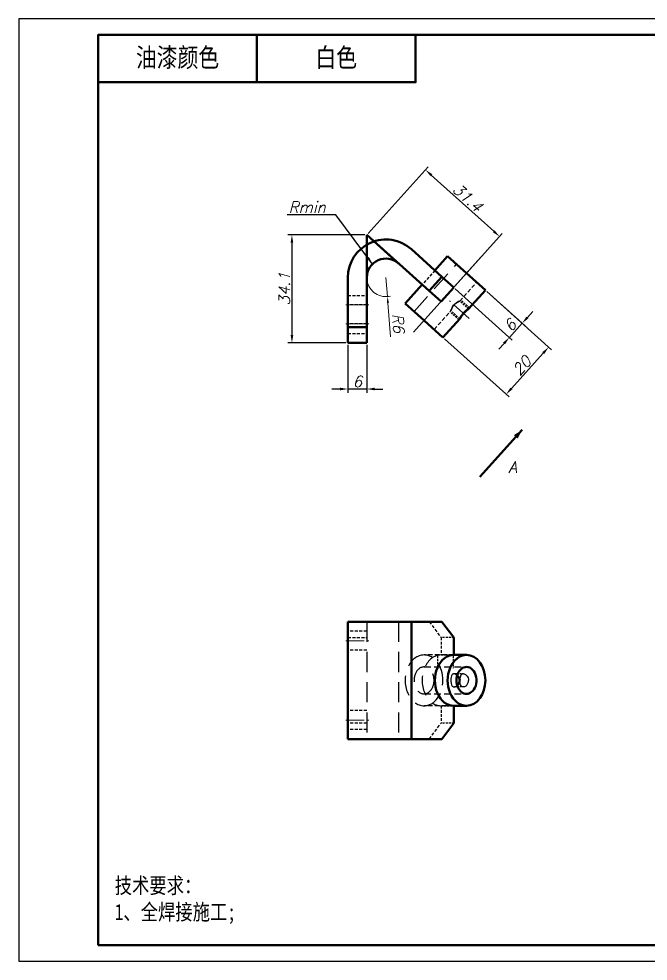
# Model space of a CAD drawing. Header units: inches. Extents: x 17901 to 26602, y 9673 to 14036.
# Drawn here: x 21224.4 to 21422.7, y 13161.6 to 13458.6 of the extents above; entities that cross this region are included whole.
import ezdxf

# ---------------------------------------------------------------- set-up
doc = ezdxf.new("R2010")
doc.units = ezdxf.units.IN
doc.header["$MEASUREMENT"] = 0
doc.linetypes.add('CENTER', pattern=[50.8, 31.75, -6.35, 6.35, -6.35])
doc.linetypes.add('DASHED2', pattern=[9.525, 6.35, -3.175])
doc.layers.add('Dim', color=3, linetype='Continuous')
for name, color, linetype, lineweight in [('中心线', 1, 'CENTER', 15), ('图框_内框线', 5, 'Continuous', 50), ('标注线', 3, 'Continuous', 25), ('粗实线', 7, 'Continuous', 50), ('虚线', 2, 'DASHED2', 25)]:
    doc.layers.add(name, color=color, linetype=linetype, lineweight=lineweight)
doc.styles.add('DIM_FONT', font='romans.shx', dxfattribs={"oblique": 15})
doc.styles.add('仿宋体', font='FSGB2312.ttf', dxfattribs={"width": 0.8, "height": 3.5})
doc.styles.add('宋体', font='', dxfattribs={"width": 0.8, "height": 5})
doc.styles.get('宋体').set_extended_font_data('SimSun')
doc.dimstyles.new('SCALE 1-1', dxfattribs={"dimtxt": 3.5, "dimasz": 2, "dimexe": 1, "dimexo": 1, "dimgap": 1, "dimtad": 1, "dimdsep": 46, "dimtxsty": 'DIM_FONT', "dimcen": 0, "dimclrd": 3, "dimclre": 3, "dimclrt": 3, "dimazin": 2, "dimtfac": 1, "dimtmove": 0, "dimatfit": 3, "dimfxl": 1, "dimtolj": 1, "dimlwd": 20, "dimlwe": 20, "dimarcsym": 0})
doc.dimstyles.new('幅面 1：1$0', dxfattribs={"dimtxt": 3.5, "dimasz": 2.5, "dimexe": 1.25, "dimexo": 0.625, "dimtad": 1, "dimdsep": 46, "dimtxsty": 'DIM_FONT', "dimcen": 2.5, "dimclrd": 256, "dimclre": 256, "dimclrt": 256, "dimadec": 0, "dimazin": 0, "dimtm": 1e-09, "dimtfac": 0.5, "dimtmove": 0, "dimatfit": 3, "dimfxl": 1, "dimlwd": -1, "dimarcsym": 0})
doc.dimstyles.new('幅面 1：1$7', dxfattribs={"dimtxt": 3.5, "dimasz": 2.5, "dimexe": 1.25, "dimexo": 0.625, "dimtad": 1, "dimdsep": 46, "dimtxsty": 'DIM_FONT', "dimcen": 2.5, "dimclrd": 256, "dimclrt": 256, "dimadec": 0, "dimazin": 0, "dimtfac": 1, "dimtmove": 0, "dimatfit": 3, "dimfxl": 1, "dimlwd": -1, "dimarcsym": 0})

# ---------------------------------------------------------------- blocks, each defined once
blk = doc.blocks.new('*D40')
at = {"layer": 'Defpoints', "color": 0, "transparency": 16777216}
for p in [(21328.06, 13356.48), (21334.06, 13356.48), (21328.06, 13341.98)]:
    blk.add_point(p, dxfattribs=at)
at = {"layer": '标注线', "lineweight": -2, "transparency": 16777216}
for p, q in [((21328.06, 13355.86), (21328.06, 13340.73)), ((21334.06, 13355.86), (21334.06, 13340.73))]:
    blk.add_line(p, q, dxfattribs=at)
at = {"layer": '标注线', "transparency": 16777216}
for p, q in [((21325.56, 13341.98), (21323.06, 13341.98)), ((21334.06, 13341.98), (21328.06, 13341.98)), ((21336.56, 13341.98), (21339.06, 13341.98))]:
    blk.add_line(p, q, dxfattribs=at)
for points in [[(21325.56, 13342.4), (21325.56, 13341.56), (21328.06, 13341.98)], [(21336.56, 13342.4), (21336.56, 13341.56), (21334.06, 13341.98)]]:
    blk.add_solid(points, dxfattribs=at)
at = {"layer": '标注线', "transparency": 16777216, "insert": (21331.06, 13344.35), "char_height": 3.5, "attachment_point": 5, "style": 'DIM_FONT'}
blk.add_mtext('6', dxfattribs=at)
blk = doc.blocks.new('*D41')
at = {"layer": 'Defpoints', "color": 0, "transparency": 16777216}
for p in [(21334.06, 13390.57), (21310.45, 13356.48), (21328.06, 13356.48)]:
    blk.add_point(p, dxfattribs=at)
at = {"layer": '标注线', "lineweight": -2, "transparency": 16777216}
for p, q in [((21333.43, 13390.57), (21309.2, 13390.57)), ((21327.43, 13356.48), (21309.2, 13356.48))]:
    blk.add_line(p, q, dxfattribs=at)
at = {"layer": '标注线', "transparency": 16777216}
blk.add_line((21310.45, 13388.07), (21310.45, 13358.98), dxfattribs=at)
for points in [[(21310.03, 13388.07), (21310.87, 13388.07), (21310.45, 13390.57)], [(21310.03, 13358.98), (21310.87, 13358.98), (21310.45, 13356.48)]]:
    blk.add_solid(points, dxfattribs=at)
at = {"layer": '标注线', "transparency": 16777216, "insert": (21308.07, 13373.53), "char_height": 3.5, "attachment_point": 5, "rotation": 90, "style": 'DIM_FONT'}
blk.add_mtext('34.1', dxfattribs=at)
blk = doc.blocks.new('*D42')
at = {"layer": 'Defpoints', "color": 0, "transparency": 16777216}
for p in [(21334.06, 13390.57), (21375.88, 13390.03), (21361.44, 13374)]:
    blk.add_point(p, dxfattribs=at)
at = {"layer": '标注线', "lineweight": -2, "transparency": 16777216}
for p, q in [((21334.48, 13391.04), (21353.35, 13412)), ((21361.86, 13374.46), (21376.71, 13390.96))]:
    blk.add_line(p, q, dxfattribs=at)
at = {"layer": '标注线', "transparency": 16777216}
blk.add_line((21354.37, 13409.4), (21374.02, 13391.7), dxfattribs=at)
for points in [[(21354.65, 13409.7), (21354.09, 13409.09), (21352.51, 13411.07)], [(21374.3, 13392.01), (21373.74, 13391.39), (21375.88, 13390.03)]]:
    blk.add_solid(points, dxfattribs=at)
at = {"layer": '标注线', "transparency": 16777216, "insert": (21365.78, 13402.31), "char_height": 3.5, "attachment_point": 5, "rotation": 317.998, "style": 'DIM_FONT'}
blk.add_mtext('31.4', dxfattribs=at)
blk = doc.blocks.new('*D43')
at = {"layer": 'Defpoints', "color": 0, "transparency": 16777216}
for p in [(21371.4, 13373.1), (21358.02, 13358.24), (21391.32, 13355.16)]:
    blk.add_point(p, dxfattribs=at)
at = {"layer": '标注线', "lineweight": -2, "transparency": 16777216}
for p, q in [((21371.86, 13372.68), (21392.25, 13354.33)), ((21358.48, 13357.82), (21378.87, 13339.47))]:
    blk.add_line(p, q, dxfattribs=at)
at = {"layer": '标注线', "transparency": 16777216}
blk.add_line((21379.61, 13342.16), (21389.65, 13353.31), dxfattribs=at)
for points in [[(21389.34, 13353.59), (21389.96, 13353.03), (21391.32, 13355.16)], [(21379.3, 13342.44), (21379.92, 13341.88), (21377.94, 13340.3)]]:
    blk.add_solid(points, dxfattribs=at)
at = {"layer": '标注线', "transparency": 16777216, "insert": (21382.86, 13349.32), "char_height": 3.5, "attachment_point": 5, "rotation": 47.998, "style": 'DIM_FONT'}
blk.add_mtext('20', dxfattribs=at)
blk = doc.blocks.new('*D44')
at = {"layer": 'Defpoints', "color": 0, "transparency": 16777216}
for p in [(21361.44, 13374), (21371.4, 13373.1), (21382.97, 13362.68)]:
    blk.add_point(p, dxfattribs=at)
at = {"layer": '标注线', "lineweight": -2, "transparency": 16777216}
for p, q in [((21361.9, 13373.58), (21379.89, 13357.38)), ((21371.86, 13372.68), (21383.9, 13361.84))]:
    blk.add_line(p, q, dxfattribs=at)
at = {"layer": '标注线', "transparency": 16777216}
for p, q in [((21384.65, 13364.54), (21386.32, 13366.4)), ((21378.96, 13358.22), (21382.97, 13362.68)), ((21377.29, 13356.36), (21375.61, 13354.51))]:
    blk.add_line(p, q, dxfattribs=at)
for points in [[(21384.34, 13364.82), (21384.96, 13364.26), (21382.97, 13362.68)], [(21376.98, 13356.64), (21377.6, 13356.08), (21378.96, 13358.22)]]:
    blk.add_solid(points, dxfattribs=at)
at = {"layer": '标注线', "transparency": 16777216, "insert": (21379.2, 13362.04), "char_height": 3.5, "attachment_point": 5, "rotation": 47.998, "style": 'DIM_FONT'}
blk.add_mtext('6', dxfattribs=at)
blk = doc.blocks.new('*D785')
at = {"layer": 'Defpoints', "color": 0, "transparency": 16777216}
for p in [(21340.06, 13377.1), (21340.54, 13371.12)]:
    blk.add_point(p, dxfattribs=at)
at = {"layer": 'Dim', "color": 3, "lineweight": 20, "transparency": 16777216}
for p, q in [((21340.06, 13377.1), (21340.54, 13371.12)), ((21341.55, 13358.38), (21340.69, 13369.12))]:
    blk.add_line(p, q, dxfattribs=at)
blk.add_arc((21340.06, 13377.1), 6, 189.5493, 284.1026, dxfattribs=at)
at = {"layer": 'Dim', "color": 3, "transparency": 16777216}
blk.add_solid([(21341.03, 13369.15), (21340.36, 13369.1), (21340.54, 13371.12)], dxfattribs=at)
at = {"layer": 'Dim', "color": 3, "transparency": 16777216, "insert": (21343.96, 13362.74), "char_height": 3.5, "attachment_point": 5, "rotation": 274.5533, "style": 'DIM_FONT'}
blk.add_mtext('\\A1;R6', dxfattribs=at)

msp = doc.modelspace()

# ---------------------------------------------------------------- linework, layer by layer
at = {"layer": 'Defpoints'}
msp.add_lwpolyline([(21224.411, 13161.647), (21644.411, 13161.647), (21644.411, 13458.647), (21224.411, 13458.647)], close=True, dxfattribs=at)
at = {"layer": '中心线'}
msp.add_line((21369.986, 13383.49), (21347.536, 13358.559), dxfattribs=at)
at = {"layer": '中心线', "ltscale": 0.180078}
for p, q in [((21327.458, 13368.481), (21334.661, 13368.481)), ((21327.458, 13362.481), (21334.661, 13362.481)), ((21327.458, 13262.643), (21334.661, 13262.643)), ((21327.458, 13237.643), (21334.661, 13237.643))]:
    msp.add_line(p, q, dxfattribs=at)
at = {"layer": '中心线', "ltscale": 0.20732}
msp.add_line((21366.294, 13364.244), (21360.13, 13369.792), dxfattribs=at)
at = {"layer": '图框_内框线'}
msp.add_line((21299.411, 13453.647), (21299.411, 13438.647), dxfattribs=at)
for points in [[(21249.411, 13166.647), (21639.411, 13166.647), (21639.411, 13453.647), (21249.411, 13453.647)], [(21249.411, 13453.647), (21349.411, 13453.647), (21349.411, 13438.647), (21249.411, 13438.647)]]:
    msp.add_lwpolyline(points, close=True, dxfattribs=at)
at = {"layer": '标注线', "color": 6}
msp.add_line((21334.06, 13377.098), (21334.06, 13390.575), dxfattribs=at)
at = {"layer": '标注线'}
msp.add_line((21334.06, 13376.374), (21334.06, 13377.098), dxfattribs=at)
at = {"layer": '粗实线', "ltscale": 0.390436}
for p, q in [((21334.06, 13361.481), (21334.06, 13390.576)), ((21328.06, 13377.098), (21328.06, 13361.481))]:
    msp.add_line(p, q, dxfattribs=at)
at = {"layer": '粗实线', "ltscale": 0.324056}
msp.add_line((21353.708, 13372.884), (21334.06, 13390.576), dxfattribs=at)
at = {"layer": '粗实线', "color": 6, "ltscale": 0.324056}
msp.add_line((21344.074, 13381.558), (21334.06, 13390.575), dxfattribs=at)
at = {"layer": '粗实线', "ltscale": 0.324054}
msp.add_line((21348.091, 13386.016), (21357.724, 13377.343), dxfattribs=at)
at = {"layer": '粗实线', "ltscale": 0.150016}
for p, q in [((21359.509, 13383.809), (21355.493, 13379.35)), ((21357.724, 13377.343), (21353.708, 13372.884))]:
    msp.add_line(p, q, dxfattribs=at)
at = {"layer": '粗实线', "ltscale": 0.200003}
for p, q in [((21359.509, 13383.809), (21365.454, 13378.456)), ((21365.454, 13378.456), (21371.4, 13373.103)), ((21346.126, 13368.946), (21352.072, 13363.593)), ((21352.072, 13363.593), (21358.017, 13358.24))]:
    msp.add_line(p, q, dxfattribs=at)
at = {"layer": '粗实线', "ltscale": 0.124984}
msp.add_line((21357.724, 13377.343), (21361.439, 13373.997), dxfattribs=at)
at = {"layer": '粗实线', "ltscale": 0.199976}
msp.add_line((21351.478, 13374.891), (21346.126, 13368.946), dxfattribs=at)
at = {"layer": '粗实线', "ltscale": 0.150014}
msp.add_line((21361.439, 13373.997), (21357.423, 13369.538), dxfattribs=at)
at = {"layer": '粗实线', "ltscale": 0.124982}
msp.add_line((21353.708, 13372.884), (21357.423, 13369.538), dxfattribs=at)
at = {"layer": '粗实线', "ltscale": 0.198332}
msp.add_line((21371.4, 13373.103), (21366.091, 13367.208), dxfattribs=at)
at = {"layer": '粗实线', "ltscale": 0.198334}
msp.add_line((21363.325, 13364.136), (21358.017, 13358.24), dxfattribs=at)
at = {"layer": '粗实线', "ltscale": 0.125}
for p, q in [((21328.06, 13361.481), (21328.06, 13356.481)), ((21334.06, 13356.481), (21334.06, 13361.481))]:
    msp.add_line(p, q, dxfattribs=at)
at = {"layer": '粗实线', "ltscale": 0.15}
for p, q in [((21334.06, 13361.481), (21328.06, 13361.481)), ((21334.06, 13356.481), (21328.06, 13356.481))]:
    msp.add_line(p, q, dxfattribs=at)
at = {"layer": '粗实线', "ltscale": 0.499941}
msp.add_line((21382.985, 13329.116), (21369.606, 13314.253), dxfattribs=at)
at = {"layer": '粗实线'}
for p, q in [((21328.06, 13268.643), (21328.06, 13231.643)), ((21348.091, 13268.643), (21328.06, 13268.643)), ((21348.091, 13268.643), (21348.091, 13231.643)), ((21328.06, 13231.643), (21348.091, 13231.643))]:
    msp.add_line(p, q, dxfattribs=at)
at = {"layer": '粗实线', "ltscale": 0.24082}
for p, q in [((21357.724, 13268.643), (21348.091, 13268.643)), ((21348.091, 13231.643), (21357.724, 13231.643))]:
    msp.add_line(p, q, dxfattribs=at)
at = {"layer": '粗实线', "ltscale": 0.155724}
for p, q in [((21357.724, 13268.643), (21361.439, 13263.643)), ((21357.724, 13231.643), (21361.439, 13236.643))]:
    msp.add_line(p, q, dxfattribs=at)
at = {"layer": '粗实线', "ltscale": 0.1375}
for p, q in [((21361.439, 13263.643), (21361.439, 13258.143)), ((21361.439, 13242.143), (21361.439, 13236.643))]:
    msp.add_line(p, q, dxfattribs=at)
at = {"layer": '粗实线', "ltscale": 0.100391}
for p, q in [((21365.454, 13258.143), (21361.439, 13258.143)), ((21365.454, 13242.143), (21361.439, 13242.143))]:
    msp.add_line(p, q, dxfattribs=at)
at = {"layer": '粗实线'}
for points in [[(21365.216, 13366.548), (21364.482, 13365.826), (21363.853, 13365.02), (21363.404, 13364.285), (21363.325, 13364.136)], [(21363.888, 13365.075), (21364.529, 13365.881), (21365.267, 13366.591), (21365.95, 13367.113), (21366.091, 13367.208)], [(21362.533, 13251.768), (21362.865, 13251.418), (21363.115, 13250.995), (21363.267, 13250.521), (21363.302, 13250.237), (21363.294, 13249.951), (21363.247, 13249.669), (21363.161, 13249.397), (21362.896, 13248.914), (21362.533, 13248.518)]]:
    msp.add_lwpolyline(points, dxfattribs=at)
for centre, radius, start, end in [((21340.06, 13377.098), 12, 48.00055, 179.99999), ((21340.06, 13377.098), 6, 48.00055, 179.99999), ((21370.876, 13360.236), 8.499, 145.30028, 150.76834), ((21370.88, 13359.946), 8.7, 123.41713, 130.63959)]:
    msp.add_arc(centre, radius, start, end, dxfattribs=at)
for centre, major_axis, start_param, end_param in [((21361.439, 13250.143), (0, 8), 6.2831853, 9.424778), ((21365.454, 13250.143), (0, 8), 6.2831853, 9.424778), ((21365.454, 13250.143), (0, 8), 3.1415927, 6.2831853), ((21365.454, 13250.143), (0, 4.25), 0.0000306, 3.1416233), ((21365.454, 13250.143), (0, 4.25), 3.6415927, 6.2832159), ((21365.454, 13250.143), (0, 4.25), 3.1416233, 3.6415927)]:
    msp.add_ellipse(centre, major_axis=major_axis, ratio=0.7431513, start_param=start_param, end_param=end_param, dxfattribs=at)
msp.add_solid([(21381.575, 13326.348), (21382.985, 13329.116), (21380.383, 13327.424)], dxfattribs=at)
at = {"layer": '虚线'}
for p, q in [((21348.911, 13366.437), (21362.294, 13381.3)), ((21334.06, 13268.643), (21334.06, 13231.643)), ((21344.075, 13268.643), (21344.075, 13231.643))]:
    msp.add_line(p, q, dxfattribs=at)
at = {"layer": '虚线', "ltscale": 0.150014}
msp.add_line((21355.493, 13379.35), (21351.478, 13374.891), dxfattribs=at)
msp.add_line((21355.493, 13379.35), (21351.478, 13374.891), dxfattribs=at)
at = {"layer": '虚线', "ltscale": 0.150016}
msp.add_line((21357.724, 13377.343), (21353.708, 13372.884), dxfattribs=at)
at = {"layer": '虚线', "ltscale": 0.198334}
msp.add_line((21363.302, 13369.717), (21368.611, 13375.612), dxfattribs=at)
at = {"layer": '虚线', "ltscale": 0.15}
for p, q in [((21328.06, 13371.481), (21334.06, 13371.481)), ((21328.06, 13371.481), (21334.06, 13371.481)), ((21334.06, 13368.481), (21328.06, 13368.481)), ((21334.06, 13368.481), (21328.06, 13368.481)), ((21334.06, 13368.481), (21328.06, 13368.481)), ((21334.06, 13368.481), (21328.06, 13368.481)), ((21334.06, 13362.481), (21328.06, 13362.481)), ((21334.06, 13362.481), (21328.06, 13362.481)), ((21334.06, 13362.481), (21328.06, 13362.481)), ((21334.06, 13362.481), (21328.06, 13362.481)), ((21328.06, 13361.481), (21334.06, 13361.481)), ((21328.06, 13359.481), (21334.06, 13359.481)), ((21328.06, 13359.481), (21334.06, 13359.481)), ((21334.06, 13265.643), (21328.06, 13265.643)), ((21328.06, 13263.643), (21334.06, 13263.643)), ((21334.06, 13259.643), (21328.06, 13259.643)), ((21334.06, 13240.643), (21328.06, 13240.643)), ((21334.06, 13236.643), (21328.06, 13236.643)), ((21334.06, 13234.643), (21328.06, 13234.643))]:
    msp.add_line(p, q, dxfattribs=at)
at = {"layer": '虚线', "ltscale": 0.093791}
for p, q in [((21366.091, 13367.208), (21363.302, 13369.717)), ((21366.38, 13367.53), (21363.591, 13370.039)), ((21363.325, 13364.136), (21360.536, 13366.645))]:
    msp.add_line(p, q, dxfattribs=at)
at = {"layer": '虚线', "ltscale": 0.198332}
msp.add_line((21355.228, 13360.749), (21360.536, 13366.645), dxfattribs=at)
at = {"layer": '虚线', "ltscale": 0.093718}
msp.add_line((21363.033, 13363.814), (21360.247, 13366.323), dxfattribs=at)
at = {"layer": '虚线', "ltscale": 0.155724}
for p, q in [((21353.708, 13268.643), (21357.423, 13263.643)), ((21353.708, 13231.643), (21357.423, 13236.643))]:
    msp.add_line(p, q, dxfattribs=at)
at = {"layer": '虚线', "ltscale": 0.1375}
for p, q in [((21357.423, 13263.643), (21357.423, 13258.143)), ((21357.423, 13242.143), (21357.423, 13236.643))]:
    msp.add_line(p, q, dxfattribs=at)
at = {"layer": '虚线', "ltscale": 0.100391}
for p, q in [((21361.439, 13263.643), (21357.423, 13263.643)), ((21357.423, 13258.143), (21361.439, 13258.143)), ((21357.423, 13242.143), (21361.439, 13242.143)), ((21361.439, 13236.643), (21357.423, 13236.643))]:
    msp.add_line(p, q, dxfattribs=at)
at = {"layer": '虚线', "ltscale": 0.23418}
for p, q in [((21361.439, 13258.143), (21352.072, 13258.143)), ((21361.439, 13242.143), (21352.072, 13242.143))]:
    msp.add_line(p, q, dxfattribs=at)
at = {"layer": '虚线', "ltscale": 0.098975}
msp.add_line((21356.263, 13257.924), (21356.263, 13253.965), dxfattribs=at)
at = {"layer": '虚线', "ltscale": 0.098972}
msp.add_line((21361.263, 13257.924), (21361.263, 13253.965), dxfattribs=at)
at = {"layer": '虚线', "ltscale": 0.33457}
for p, q in [((21352.072, 13254.393), (21365.454, 13254.393)), ((21352.072, 13245.893), (21365.454, 13245.893))]:
    msp.add_line(p, q, dxfattribs=at)
at = {"layer": '虚线', "ltscale": 0.074609}
for p, q in [((21364.505, 13252.21), (21361.521, 13252.21)), ((21364.505, 13248.076), (21361.521, 13248.076))]:
    msp.add_line(p, q, dxfattribs=at)
at = {"layer": '虚线'}
for points in [[(21360.954, 13367.716), (21360.798, 13367.387), (21360.595, 13366.843), (21360.536, 13366.645), (21360.552, 13366.701), (21360.677, 13367.084), (21360.786, 13367.357), (21361.033, 13367.861), (21361.376, 13368.37), (21361.806, 13368.824), (21362.283, 13369.189)], [(21361.767, 13368.787), (21362.263, 13369.178), (21362.599, 13369.382), (21363.142, 13369.649), (21363.302, 13369.717), (21363.286, 13369.711), (21362.927, 13369.551), (21362.283, 13369.189)], [(21361.767, 13252.18), (21362.161, 13252.028), (21362.533, 13251.768)], [(21364.505, 13252.21), (21364.728, 13252.184), (21364.95, 13252.109), (21365.177, 13251.984), (21365.388, 13251.817), (21365.704, 13251.442), (21365.939, 13250.985), (21366.068, 13250.476), (21366.091, 13250.143)], [(21360.954, 13251.957), (21360.833, 13251.786), (21360.74, 13251.581), (21360.63, 13251.184), (21360.564, 13250.739), (21360.54, 13249.92), (21360.622, 13249.13), (21360.712, 13248.78), (21360.845, 13248.482), (21360.962, 13248.322), (21361.099, 13248.199), (21361.294, 13248.107), (21361.521, 13248.076)], [(21363.888, 13251.957), (21363.716, 13251.752), (21363.579, 13251.502), (21363.458, 13251.169), (21363.376, 13250.805), (21363.325, 13250.143)], [(21364.505, 13248.076), (21364.224, 13248.122), (21363.974, 13248.258), (21363.763, 13248.473), (21363.603, 13248.733), (21363.482, 13249.037), (21363.388, 13249.412), (21363.325, 13250.143)], [(21365.216, 13248.329), (21365.548, 13248.635), (21365.814, 13249.028), (21365.997, 13249.484), (21366.068, 13249.809), (21366.091, 13250.143)], [(21361.521, 13248.076), (21361.9, 13248.143), (21362.283, 13248.329)], [(21365.216, 13248.329), (21364.865, 13248.142), (21364.505, 13248.076)]]:
    msp.add_lwpolyline(points, dxfattribs=at)
for centre, radius, start, end in [((21364.587, 13365.834), 4.093, 143.46274, 152.61858), ((21364.294, 13366.044), 3.73, 132.65287, 143.34823), ((21371.501, 13359.877), 9.22, 150.72019, 152.49493), ((21361.497, 13251.497), 0.712, 106.12817, 139.74728), ((21361.517, 13251.406), 0.804, 89.6137, 105.51943), ((21361.513, 13251.121), 1.09, 76.60582, 89.5921), ((21364.505, 13251.334), 0.876, 90.0723, 134.72526), ((21361.118, 13250.156), 2.166, 302.48395, 310.84667)]:
    msp.add_arc(centre, radius, start, end, dxfattribs=at)
for centre, major_axis, start_param, end_param in [((21352.072, 13250.143), (0, 8), 6.2831853, 9.424778), ((21357.423, 13250.143), (0, 8), 6.2831853, 9.424778), ((21352.072, 13250.143), (0, 8), 3.1415927, 6.2831853), ((21352.072, 13250.143), (0, 4.25), 0.0000306, 3.1416233), ((21352.072, 13250.143), (0, 4.25), 3.6415927, 6.2832159), ((21352.072, 13250.143), (0, 4.25), 3.1416233, 3.6415927)]:
    msp.add_ellipse(centre, major_axis=major_axis, ratio=0.7431513, start_param=start_param, end_param=end_param, dxfattribs=at)

# ---------------------------------------------------------------- texts
at = {"layer": '标注线'}
for s, insert, char_height, width, attachment_point, style in [('油漆颜色', (21274.411, 13446.147), 6, 50, 5, '仿宋体'), ('{\\fSimSun|b0|i0|c134|p2;白色}', (21324.411, 13446.147), 6, 50, 5, '仿宋体'), ('{\\H0.5x;技术要求：\\P1、全焊接施工;\\P\\P\\H2x;\\W0.7; }', (21254.623, 13187.992), 10, 1023.28183, 1, '宋体')]:
    msp.add_mtext(s, dxfattribs=dict(at, insert=insert, char_height=char_height, width=width, attachment_point=attachment_point, style=style))
at = {"layer": '标注线', "char_height": 3.5, "style": 'DIM_FONT'}
for s, insert, attachment_point in [('Rmin', (21321.106, 13397.541), 9), ('A', (21378.616, 13315.602), 7)]:
    msp.add_mtext(s, dxfattribs=dict(at, insert=insert, attachment_point=attachment_point))

# ---------------------------------------------------------------- dimensions: what is measured, and where the dimension line sits
at = {"layer": 'Dim'}
dim = msp.add_radius_dim(center=(21340.06, 13377.098), mpoint=(21340.536, 13371.117), dimstyle='SCALE 1-1', dxfattribs=at)
dim.commit()
dim.dimension.update_dxf_attribs({"geometry": '*D785', "text_midpoint": (21341.221, 13362.518), "dimtype": 164})
at = {"layer": '标注线'}
for base, p2, angle, picture, middle in [((21375.876, 13390.031), (21361.438, 13373.998), 317.99804, '*D42', (21365.784, 13402.314)), ((21310.449, 13356.481), (21328.06, 13356.481), 90, '*D41', (21308.074, 13373.528))]:
    dim = msp.add_linear_dim(base=base, p1=(21334.06, 13390.575), p2=p2, angle=angle, dimstyle='幅面 1：1$0', override={"dimdec": 1}, dxfattribs=at)
    dim.commit()
    dim.dimension.update_dxf_attribs({"geometry": picture, "text_midpoint": middle})
for base, p1, picture, middle in [((21382.974, 13362.681), (21361.438, 13373.998), '*D44', (21379.201, 13362.04)), ((21391.321, 13355.165), (21358.017, 13358.24), '*D43', (21382.864, 13349.323))]:
    dim = msp.add_linear_dim(base=base, p1=p1, p2=(21371.4, 13373.103), angle=47.99804, dimstyle='幅面 1：1$0', dxfattribs=at)
    dim.commit()
    dim.dimension.update_dxf_attribs({"geometry": picture, "text_midpoint": middle})
dim = msp.add_linear_dim(base=(21328.06, 13341.98), p1=(21334.06, 13356.481), p2=(21328.06, 13356.481), dimstyle='幅面 1：1$0', dxfattribs=at)
dim.commit()
dim.dimension.update_dxf_attribs({"geometry": '*D40', "text_midpoint": (21331.06, 13344.355)})

# ---------------------------------------------------------------- leaders
at = {"layer": '标注线', "annotation_type": 0, "has_hookline": 1, "hookline_direction": 1, "text_width": 12.113}
msp.add_leader([(21335.85, 13381.373), (21324.231, 13396.916), (21321.731, 13396.916)], dimstyle='幅面 1：1$7', override={"dimgap": 0.625, "dimtad": 1}, dxfattribs=at)

doc.saveas('drawing.dxf')
